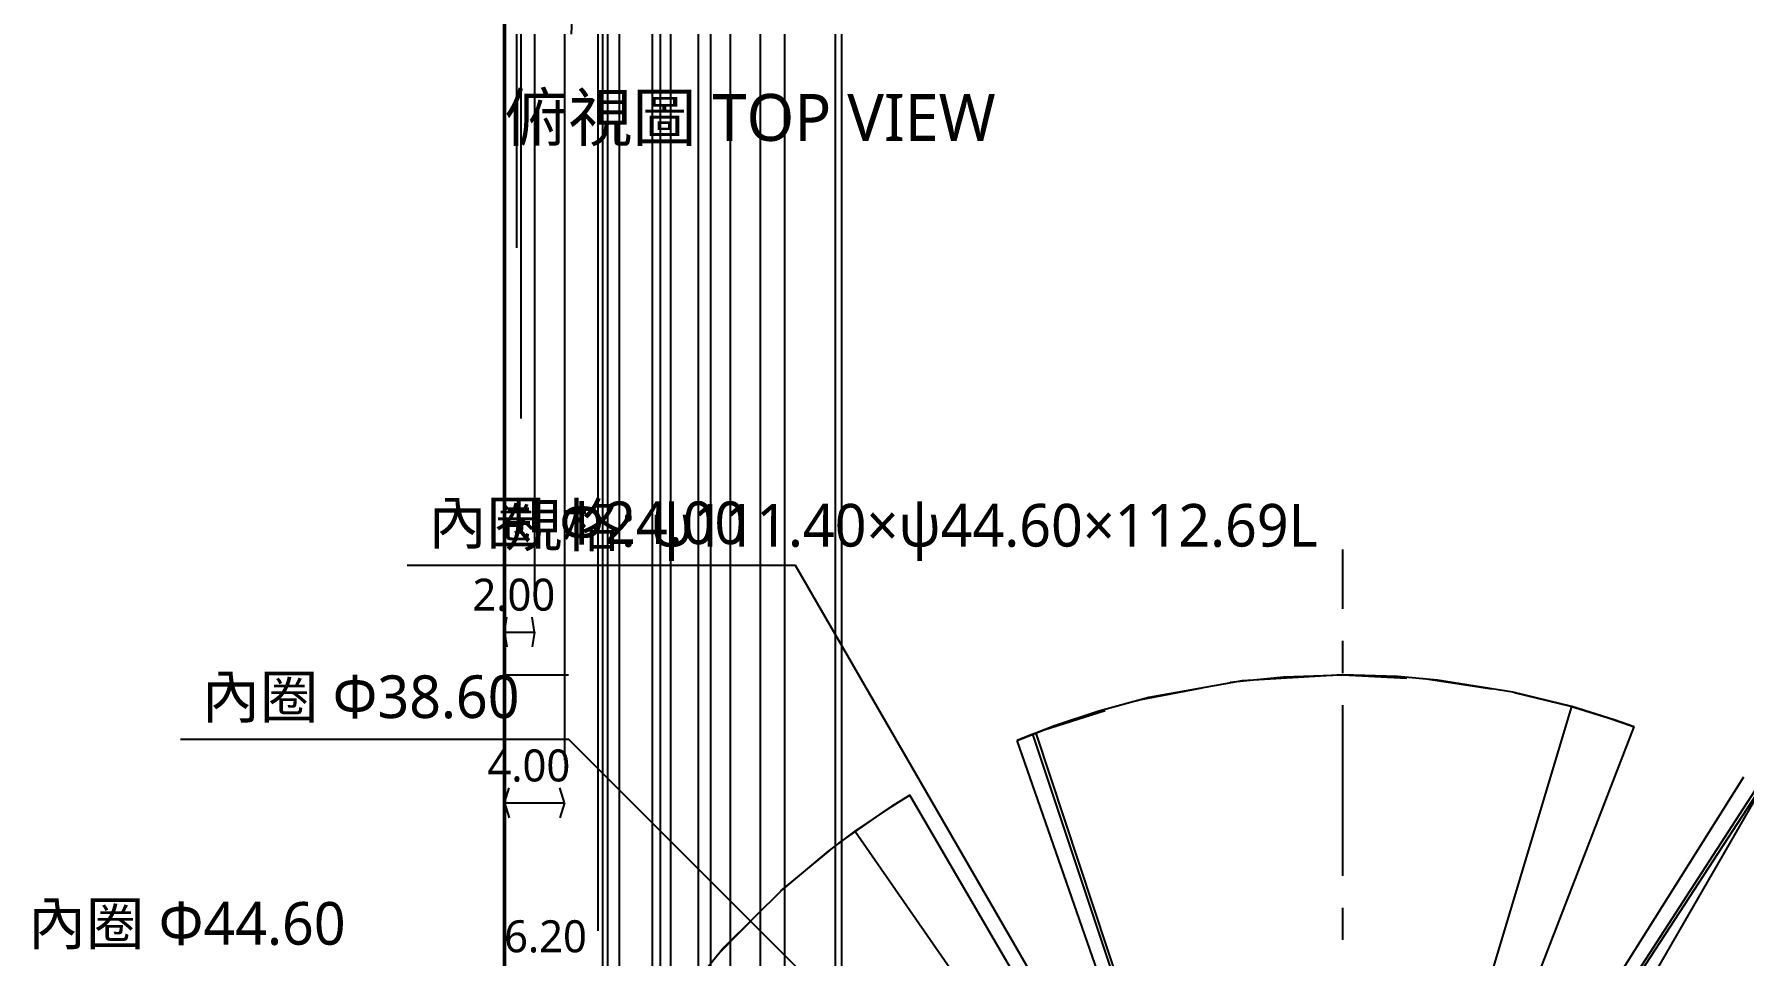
# Model space of a CAD drawing. Header units: metres. Extents: x -18 to 410, y -32 to 287.
# Drawn here: x -12 to 68, y 135.3 to 178.5 of the extents above; entities that cross this region are included whole.
import ezdxf

# ---------------------------------------------------------------- set-up
doc = ezdxf.new("R2010")
doc.units = ezdxf.units.M
doc.linetypes.add('CENTER2', pattern=[12.5, 8, -1.5, 1.5, -1.5])
doc.linetypes.add('DASHED', pattern=[4.5, 3, -1.5])
for name, color, linetype in [('BORDER', 7, 'Continuous'), ('DIM', 2, 'Continuous'), ('HIDDEN', 9, 'DASHED'), ('TEXT', 7, 'Continuous'), ('VISIBLE', 3, 'Continuous')]:
    doc.layers.add(name, color=color, linetype=linetype)
doc.styles.add('CHINESE', font='msjh.ttc')

msp = doc.modelspace()

# ---------------------------------------------------------------- linework, layer by layer
at = {"layer": 'BORDER'}
msp.add_line((10, 148.5), (13, 148.5), dxfattribs=at)
at = {"layer": 'BORDER', "lineweight": 50}
msp.add_lwpolyline([(10, 10), (410, 10), (410, 287), (10, 287)], close=True, dxfattribs=at)
at = {"layer": 'CENTER2', "color": 3, "linetype": 'CENTER2'}
msp.add_line((49.269, 64.08), (49.269, 154.371), dxfattribs=at)
at = {"layer": 'DIM', "color": 2}
for p, q in [((10, 178.5), (10, 28.5)), ((10.569, 178.5), (10.569, 168.5)), ((10.776, 178.5), (10.776, 160.5)), ((11.41, 178.5), (11.41, 152.5)), ((12.82, 178.5), (12.82, 144.5)), ((14.374, 178.5), (14.374, 136.5)), ((14.603, 178.5), (14.603, 128.5)), ((14.831, 178.5), (14.831, 120.5)), ((15.37, 178.5), (15.37, 112.5)), ((16.918, 178.5), (16.918, 104.5)), ((17.29, 178.5), (17.29, 96.5)), ((17.777, 178.5), (17.777, 88.5)), ((19.072, 178.5), (19.072, 80.5)), ((19.657, 178.5), (19.657, 72.5)), ((20.573, 178.5), (20.573, 64.5)), ((21.977, 178.5), (21.977, 56.5)), ((23.126, 178.5), (23.126, 48.5)), ((25.497, 178.5), (25.497, 40.5)), ((25.794, 178.5), (25.794, 28.5)), ((23.641, 153.615), (5.441, 153.615)), ((45.039, 116.553), (23.641, 153.615)), ((55.051, 119.24), (74.898, 153.615)), ((10, 150.5), (10.113, 151.2)), ((11.41, 150.5), (11.297, 151.2)), ((10, 150.5), (11.41, 150.5)), ((10, 150.5), (10.113, 149.8)), ((11.41, 150.5), (11.297, 149.8)), ((13.025, 145.47), (-5.175, 145.47)), ((39.647, 118.848), (13.025, 145.47)), ((10, 142.5), (10.226, 143.2)), ((12.82, 142.5), (12.595, 143.2)), ((10, 142.5), (12.82, 142.5)), ((10, 142.5), (10.226, 141.8)), ((12.82, 142.5), (12.595, 141.8))]:
    msp.add_line(p, q, dxfattribs=at)
at = {"layer": 'HIDDEN'}
for points in [[(35.275, 145.922), (39.741, 147.326), (43.994, 148.144), (46.498, 148.402), (49.269, 148.5)], [(49.269, 148.5), (53.286, 148.294), (57.291, 147.672), (59.93, 147.025), (61.696, 146.482)], [(34.009, 145.414), (35.275, 145.922)], [(61.696, 146.482), (62.385, 146.245)], [(62.385, 146.245), (62.916, 146.052)], [(27.889, 142.17), (28.504, 142.561)], [(28.504, 142.561), (28.986, 142.857)], [(11.854, 121.165), (13.254, 124.889), (15.008, 128.424), (17.49, 132.302), (19.948, 135.355), (22.948, 138.374), (25.665, 140.615), (27.889, 142.17)]]:
    msp.add_lwpolyline(points, dxfattribs=at)
at = {"layer": 'VISIBLE'}
for p, q in [((13.596, 190.913), (13.134, 178.5)), ((53.679, 125.979), (59.996, 147.006)), ((34.883, 145.77), (41.801, 124.908)), ((54.995, 125.588), (62.916, 146.052)), ((41.267, 124.641), (34.009, 145.414)), ((41.717, 124.861), (34.745, 145.715)), ((56.333, 125.093), (68.048, 143.719)), ((56.785, 124.878), (68.742, 143.332)), ((40.046, 123.904), (28.986, 142.857)), ((68.871, 143.258), (56.874, 124.842)), ((38.921, 123.119), (26.419, 141.168))]:
    msp.add_line(p, q, dxfattribs=at)
for points in [[(49.269, 148.5), (44.56, 148.216), (40.182, 147.434), (37.834, 146.798), (35.758, 146.103)], [(59.996, 147.006), (57.223, 147.686), (53.696, 148.249), (51.832, 148.416), (49.269, 148.5)], [(61.971, 146.389), (59.996, 147.006)], [(34.883, 145.77), (34.745, 145.715)], [(35.758, 146.103), (34.883, 145.77)], [(62.916, 146.052), (61.971, 146.389)], [(34.745, 145.715), (34.009, 145.414)], [(28.986, 142.857), (28.134, 142.328)], [(28.134, 142.328), (26.419, 141.168)], [(26.419, 141.168), (25.171, 140.237), (23.026, 138.445), (20.297, 135.741), (17.493, 132.306), (15.104, 128.595), (13.015, 124.33), (12.014, 121.655)]]:
    msp.add_lwpolyline(points, dxfattribs=at)

# ---------------------------------------------------------------- texts
at = {"layer": 'DIM', "color": 2, "style": 'CHINESE'}
for s, p in [('內圈 Φ24.00', (6.441, 154.615)), ('內圈 Φ38.60', (-4.175, 146.47)), ('內圈 Φ44.60', (-12.321, 135.854))]:
    msp.add_text(s, height=2, dxfattribs=at).set_placement(p)
at = {"layer": 'DIM', "style": 'CHINESE'}
for s, p in [('2.00', (8.505, 151.5)), ('4.00', (9.21, 143.5)), ('6.20', (9.987, 135.5))]:
    msp.add_text(s, height=1.5, dxfattribs=at).set_placement(p)
at = {"layer": 'TEXT', "style": 'CHINESE'}
for s, height, p in [('俯視圖 TOP VIEW', 2.2, (10, 173.5)), ('規格: ψ111.40×ψ44.60×112.69L', 2, (10, 154.5))]:
    msp.add_text(s, height=height, dxfattribs=at).set_placement(p)

doc.saveas('drawing.dxf')
